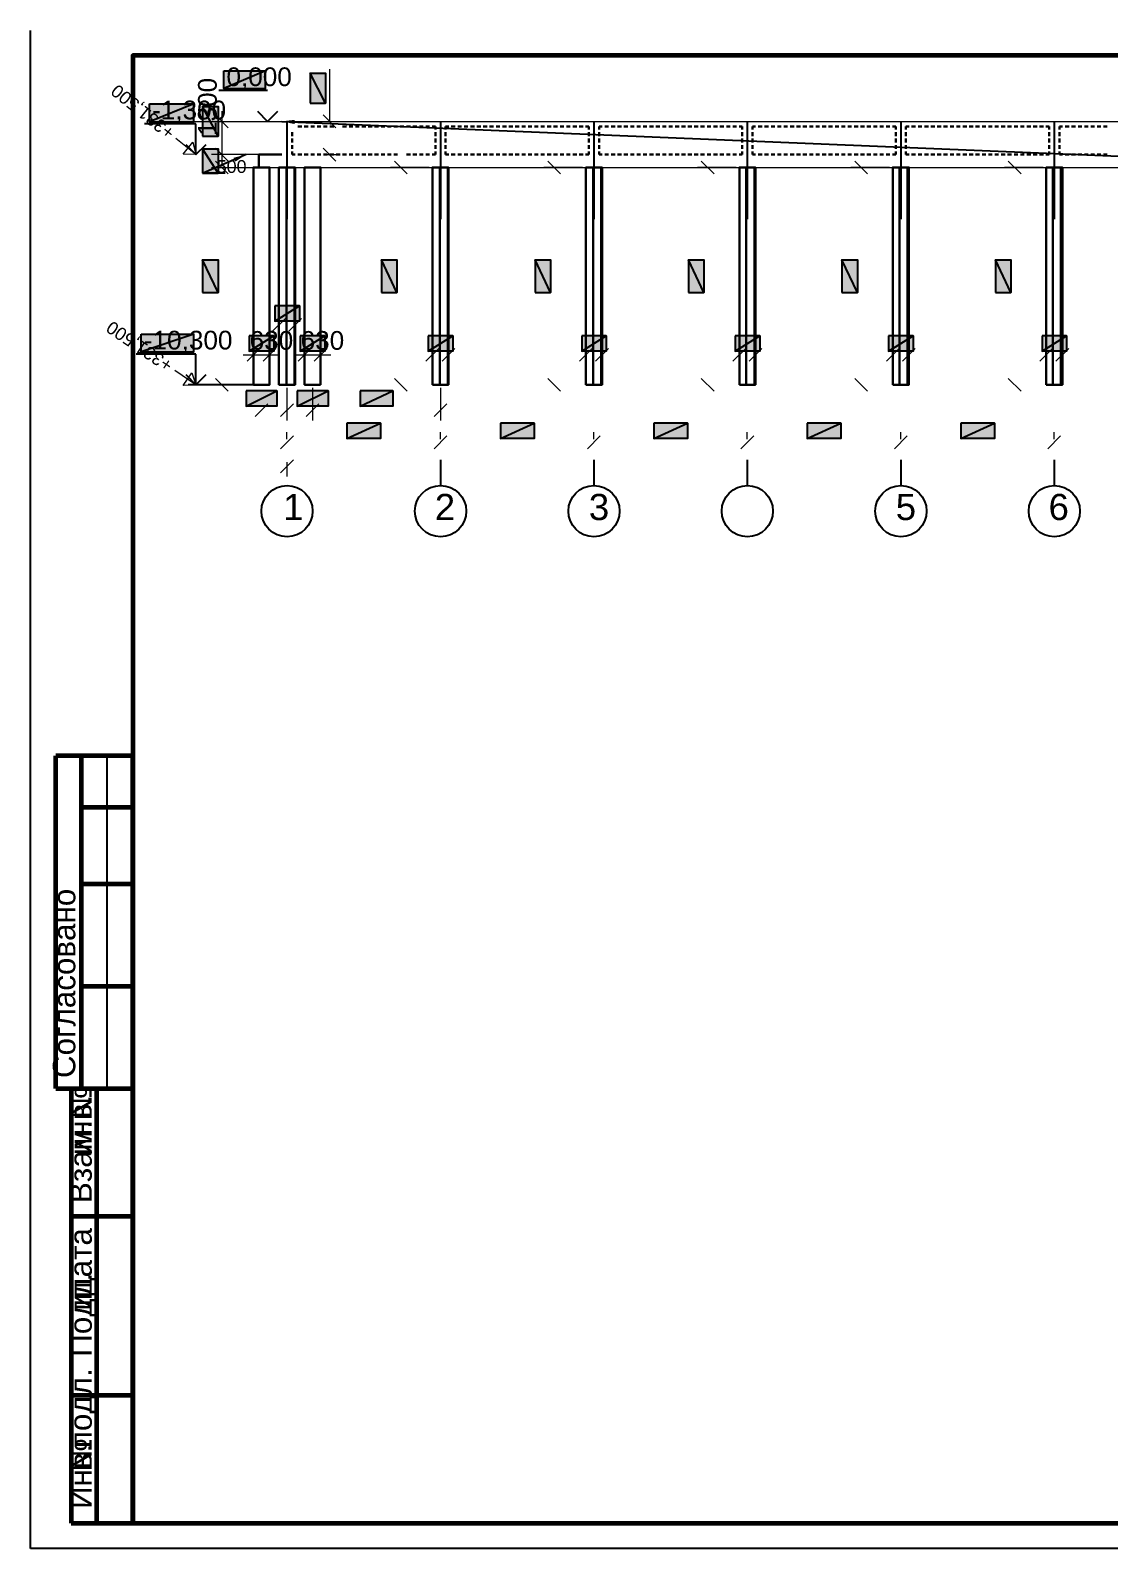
# Model space of a CAD drawing. Extents: x 8 to 21351, y 0 to 420.
# Drawn here: x 10351.3 to 10562.1, y 0.1 to 297 of the extents above; entities that cross this region are included whole.
import ezdxf

# ---------------------------------------------------------------- set-up
doc = ezdxf.new("R2010")
doc.units = 0
doc.linetypes.add('TEYPDFCAD_CENTER', pattern=[20, 12, -3, 2, -3])
for name, color, linetype in [('PDF_ВЫНОСКИ', 7, 'Continuous'), ('PDF_ОСИ', 7, 'Continuous'), ('PDF_ОТМЕТКИ', 7, 'Continuous'), ('TEY_REVIEW_AXIS', 7, 'Continuous'), ('TEY_REVIEW_LEADER', 7, 'Continuous')]:
    doc.layers.add(name, color=color, linetype=linetype)
doc.styles.add('TEYPDFCAD_TEXT', font='arial.ttf')
doc.dimstyles.new('TEYPDFCAD_SCALE_1', dxfattribs={"dimtxt": 2.5, "dimasz": 2.5, "dimexe": 1.25, "dimexo": 0.75, "dimtad": 1, "dimdsep": 46, "dimtxsty": 'Standard', "dimcen": 0.09, "dimadec": 0, "dimazin": 0, "dimtfac": 1, "dimtofl": 0, "dimtmove": 0, "dimatfit": 3, "dimfxl": 1, "dimarcsym": 0})
pattern_1 = [(-90, (0, 0), (1.57691667, 0), [])]

# ---------------------------------------------------------------- blocks, each defined once
blk = doc.blocks.new('TEY_AXIS')
at = {"layer": 'PDF_ОСИ', "linetype": 'TEYPDFCAD_CENTER', "lineweight": 9}
blk.add_line((0, 0), (1, 0), dxfattribs=at)
blk = doc.blocks.new('TEY_LEVEL')
at = {"layer": 'PDF_ОТМЕТКИ', "lineweight": 9}
blk.add_line((0, 0), (5, 0), dxfattribs=at)
blk.add_lwpolyline([(0, 0), (2, 1.5), (2, -1.5)], close=True, dxfattribs=at)
at = {"layer": 'PDF_ОТМЕТКИ', "style": 'TEYPDFCAD_TEXT'}
blk.add_text('+331,500', height=2.5, dxfattribs=at).set_placement((6, -1.25))

msp = doc.modelspace()

# ---------------------------------------------------------------- hatches: boundary and pattern name
at = {"true_color": 0xffffff}
h = msp.add_hatch(color=0, dxfattribs=at)
h.paths.add_polyline_path([(10389.11, 289.07), (10397.26, 289.07), (10389.11, 285.58)])
h.paths.add_polyline_path([(10397.26, 289.07), (10389.11, 285.58), (10397.26, 285.58)])
h = msp.add_hatch(color=0, dxfattribs=at)
h.paths.add_polyline_path([(10405.98, 282.74), (10408.99, 282.74), (10405.98, 288.61)])
h.paths.add_polyline_path([(10408.99, 282.74), (10405.98, 288.61), (10408.99, 288.61)])
h = msp.add_hatch(color=0, dxfattribs=at)
h.paths.add_polyline_path([(10374.55, 282.57), (10383.23, 282.57), (10374.55, 279.08)])
h.paths.add_polyline_path([(10383.23, 282.57), (10374.55, 279.08), (10383.23, 279.08)])
h = msp.add_hatch(color=0, dxfattribs=at)
h.paths.add_polyline_path([(10384.94, 276.25), (10387.95, 276.25), (10384.94, 282.11)])
h.paths.add_polyline_path([(10387.95, 276.25), (10384.94, 282.11), (10387.95, 282.11)])
h = msp.add_hatch(color=0, dxfattribs=at)
h.paths.add_polyline_path([(10384.94, 269.03), (10387.95, 269.03), (10384.94, 273.81)])
h.paths.add_polyline_path([(10387.95, 269.03), (10384.94, 273.81), (10387.95, 273.81)])
at = {"lineweight": 30}
h = msp.add_hatch(dxfattribs=at)
h.set_pattern_fill('TEYPDFCAD_LINEAR', style=0, pattern_type=2)
h.set_pattern_definition([(-90, (0, 0), (1.57691667, 0), [])])
h.paths.add_polyline_path([(10399.87, 227.67), (10399.87, 270.17), (10403.02, 270.17), (10403.02, 227.67)])
h = msp.add_hatch(dxfattribs=at)
h.set_pattern_fill('TEYPDFCAD_LINEAR', style=0, pattern_type=2)
h.set_pattern_definition(pattern_1)
h.paths.add_polyline_path([(10429.86, 227.67), (10429.86, 270.17), (10433.01, 270.17), (10433.01, 227.67)])
h = msp.add_hatch(dxfattribs=at)
h.set_pattern_fill('TEYPDFCAD_LINEAR', style=0, pattern_type=2)
h.set_pattern_definition(pattern_1)
h.paths.add_polyline_path([(10459.87, 227.67), (10459.87, 270.17), (10463.03, 270.17), (10463.03, 227.67)])
h = msp.add_hatch(dxfattribs=at)
h.set_pattern_fill('TEYPDFCAD_LINEAR', style=0, pattern_type=2)
h.set_pattern_definition(pattern_1)
h.paths.add_polyline_path([(10489.87, 227.67), (10489.87, 270.17), (10493.02, 270.17), (10493.02, 227.67)])
h = msp.add_hatch(dxfattribs=at)
h.set_pattern_fill('TEYPDFCAD_LINEAR', style=0, pattern_type=2)
h.set_pattern_definition([(-90, (0, 0), (1.57691667, 0), [])])
h.paths.add_polyline_path([(10519.86, 227.67), (10519.86, 270.17), (10523.01, 270.17), (10523.01, 227.67)])
h = msp.add_hatch(dxfattribs=at)
h.set_pattern_fill('TEYPDFCAD_LINEAR', style=0, pattern_type=2)
h.set_pattern_definition(pattern_1)
h.paths.add_polyline_path([(10549.87, 227.67), (10549.87, 270.17), (10553.03, 270.17), (10553.03, 227.67)])
at = {"true_color": 0xffffff}
h = msp.add_hatch(color=0, dxfattribs=at)
h.paths.add_polyline_path([(10384.94, 245.72), (10387.95, 245.72), (10384.94, 252.12)])
h.paths.add_polyline_path([(10387.95, 245.72), (10384.94, 252.12), (10387.95, 252.12)])
h = msp.add_hatch(color=0, dxfattribs=at)
h.paths.add_polyline_path([(10419.93, 245.72), (10422.94, 245.72), (10419.93, 252.12)])
h.paths.add_polyline_path([(10422.94, 245.72), (10419.93, 252.12), (10422.94, 252.12)])
h = msp.add_hatch(color=0, dxfattribs=at)
h.paths.add_polyline_path([(10449.93, 245.72), (10452.93, 245.72), (10449.93, 252.12)])
h.paths.add_polyline_path([(10452.93, 245.72), (10449.93, 252.12), (10452.93, 252.12)])
h = msp.add_hatch(color=0, dxfattribs=at)
h.paths.add_polyline_path([(10479.94, 245.72), (10482.92, 245.72), (10479.94, 252.12)])
h.paths.add_polyline_path([(10482.92, 245.72), (10479.94, 252.12), (10482.92, 252.12)])
h = msp.add_hatch(color=0, dxfattribs=at)
h.paths.add_polyline_path([(10509.93, 245.72), (10512.94, 245.72), (10509.93, 252.12)])
h.paths.add_polyline_path([(10512.94, 245.72), (10509.93, 252.12), (10512.94, 252.12)])
h = msp.add_hatch(color=0, dxfattribs=at)
h.paths.add_polyline_path([(10539.93, 245.72), (10542.93, 245.72), (10539.93, 252.12)])
h.paths.add_polyline_path([(10542.93, 245.72), (10539.93, 252.12), (10542.93, 252.12)])
h = msp.add_hatch(color=0, dxfattribs=at)
h.paths.add_polyline_path([(10399.04, 243.12), (10399.04, 240.11), (10403.85, 243.12)])
h.paths.add_polyline_path([(10399.04, 240.11), (10403.85, 243.12), (10403.85, 240.11)])
h = msp.add_hatch(color=0, dxfattribs=at)
h.paths.add_polyline_path([(10372.94, 237.57), (10383.23, 237.57), (10372.94, 234.08)])
h.paths.add_polyline_path([(10383.23, 237.57), (10372.94, 234.08), (10383.23, 234.08)])
h = msp.add_hatch(color=0, dxfattribs=at)
h.paths.add_polyline_path([(10394.07, 237.26), (10394.07, 234.25), (10398.85, 237.26)])
h.paths.add_polyline_path([(10394.07, 234.25), (10398.85, 237.26), (10398.85, 234.25)])
h = msp.add_hatch(color=0, dxfattribs=at)
h.paths.add_polyline_path([(10404.04, 237.26), (10404.04, 234.25), (10408.82, 237.26)])
h.paths.add_polyline_path([(10404.04, 234.25), (10408.82, 237.26), (10408.82, 234.25)])
h = msp.add_hatch(color=0, dxfattribs=at)
h.paths.add_polyline_path([(10429.06, 237.26), (10429.06, 234.25), (10433.84, 237.26)])
h.paths.add_polyline_path([(10429.06, 234.25), (10433.84, 237.26), (10433.84, 234.25)])
h = msp.add_hatch(color=0, dxfattribs=at)
h.paths.add_polyline_path([(10459.05, 237.26), (10459.05, 234.25), (10463.83, 237.26)])
h.paths.add_polyline_path([(10459.05, 234.25), (10463.83, 237.26), (10463.83, 234.25)])
h = msp.add_hatch(color=0, dxfattribs=at)
h.paths.add_polyline_path([(10489.04, 237.26), (10489.04, 234.25), (10493.85, 237.26)])
h.paths.add_polyline_path([(10489.04, 234.25), (10493.85, 237.26), (10493.85, 234.25)])
h = msp.add_hatch(color=0, dxfattribs=at)
h.paths.add_polyline_path([(10519.06, 237.26), (10519.06, 234.25), (10523.84, 237.26)])
h.paths.add_polyline_path([(10519.06, 234.25), (10523.84, 237.26), (10523.84, 234.25)])
h = msp.add_hatch(color=0, dxfattribs=at)
h.paths.add_polyline_path([(10549.05, 237.26), (10549.05, 234.25), (10553.83, 237.26)])
h.paths.add_polyline_path([(10549.05, 234.25), (10553.83, 237.26), (10553.83, 234.25)])
h = msp.add_hatch(color=0, dxfattribs=at)
h.paths.add_polyline_path([(10393.43, 226.46), (10393.43, 223.46), (10399.46, 226.46)])
h.paths.add_polyline_path([(10393.43, 223.46), (10399.46, 226.46), (10399.46, 223.46)])
h = msp.add_hatch(color=0, dxfattribs=at)
h.paths.add_polyline_path([(10403.4, 226.46), (10403.4, 223.46), (10409.46, 226.46)])
h.paths.add_polyline_path([(10403.4, 223.46), (10409.46, 226.46), (10409.46, 223.46)])
h = msp.add_hatch(color=0, dxfattribs=at)
h.paths.add_polyline_path([(10415.74, 226.46), (10415.74, 223.46), (10422.13, 226.46)])
h.paths.add_polyline_path([(10415.74, 223.46), (10422.13, 226.46), (10422.13, 223.46)])
h = msp.add_hatch(color=0, dxfattribs=at)
h.paths.add_polyline_path([(10413.16, 220.15), (10413.16, 217.15), (10419.72, 220.15)])
h.paths.add_polyline_path([(10413.16, 217.15), (10419.72, 220.15), (10419.72, 217.15)])
h = msp.add_hatch(color=0, dxfattribs=at)
h.paths.add_polyline_path([(10443.15, 220.15), (10443.15, 217.15), (10449.74, 220.15)])
h.paths.add_polyline_path([(10443.15, 217.15), (10449.74, 220.15), (10449.74, 217.15)])
h = msp.add_hatch(color=0, dxfattribs=at)
h.paths.add_polyline_path([(10473.15, 220.15), (10473.15, 217.15), (10479.73, 220.15)])
h.paths.add_polyline_path([(10473.15, 217.15), (10479.73, 220.15), (10479.73, 217.15)])
h = msp.add_hatch(color=0, dxfattribs=at)
h.paths.add_polyline_path([(10503.16, 220.15), (10503.16, 217.15), (10509.72, 220.15)])
h.paths.add_polyline_path([(10503.16, 217.15), (10509.72, 220.15), (10509.72, 217.15)])
h = msp.add_hatch(color=0, dxfattribs=at)
h.paths.add_polyline_path([(10533.15, 220.15), (10533.15, 217.15), (10539.74, 220.15)])
h.paths.add_polyline_path([(10533.15, 217.15), (10539.74, 220.15), (10539.74, 217.15)])

# ---------------------------------------------------------------- linework, layer by layer
at = {"color": 7, "lineweight": 25}
for p, q in [((10397.64, 285.18), (10388.1, 285.18)), ((10395.65, 281.18), (10397.64, 279.17)), ((10397.64, 279.17), (10399.65, 281.18)), ((10401.43, 279.17), (10401.43, 260.07)), ((10431.45, 279.17), (10431.45, 260.07)), ((10461.44, 279.17), (10461.44, 260.07)), ((10491.43, 279.17), (10491.43, 260.07)), ((10521.45, 279.17), (10521.45, 260.07)), ((10551.44, 279.17), (10551.44, 260.07)), ((10381.64, 274.68), (10383.63, 272.67)), ((10383.63, 272.67), (10385.64, 274.68)), ((10381.64, 229.68), (10383.63, 227.67)), ((10383.63, 227.67), (10385.64, 229.68)), ((10431.45, 212.96), (10431.45, 207.96)), ((10461.44, 212.96), (10461.44, 207.96)), ((10491.43, 212.96), (10491.43, 207.96)), ((10521.45, 212.96), (10521.45, 207.96)), ((10551.44, 212.96), (10551.44, 207.96))]:
    msp.add_line(p, q, dxfattribs=at)
at = {"color": 0, "lineweight": 0, "true_color": 0xffffff}
for p, q in [((10389.11, 285.58), (10397.26, 285.58)), ((10372.94, 234.08), (10383.23, 234.08))]:
    msp.add_line(p, q, dxfattribs=at)
at = {"color": 7, "lineweight": 5}
for p, q in [((10389.94, 277.92), (10387.44, 280.42)), ((10410.98, 277.92), (10408.48, 280.42)), ((10389.94, 271.42), (10387.44, 273.92)), ((10387.44, 273.92), (10389.94, 271.42)), ((10408.48, 273.92), (10410.98, 271.42)), ((10389.94, 268.92), (10387.44, 271.42)), ((10387.44, 271.42), (10389.94, 268.92)), ((10408.65, 272.67), (10411.74, 272.67)), ((10429.25, 270.17), (10421.69, 270.17)), ((10424.93, 268.92), (10422.43, 271.42)), ((10459.24, 270.17), (10451.68, 270.17)), ((10454.92, 268.92), (10452.42, 271.42)), ((10489.25, 270.17), (10481.68, 270.17)), ((10484.94, 268.92), (10482.44, 271.42)), ((10519.25, 270.17), (10511.69, 270.17)), ((10514.93, 268.92), (10512.43, 271.42)), ((10549.24, 270.17), (10541.68, 270.17)), ((10544.94, 268.92), (10542.42, 271.42)), ((10401.12, 240.62), (10398.62, 238.12)), ((10401.77, 238.12), (10404.27, 240.62)), ((10396.12, 234.76), (10393.62, 232.26)), ((10394.87, 234.12), (10394.87, 235.5)), ((10396.78, 232.26), (10399.27, 234.76)), ((10398.03, 234.12), (10398.03, 235.5)), ((10406.11, 234.76), (10403.61, 232.26)), ((10404.86, 234.12), (10404.86, 235.5)), ((10406.75, 232.26), (10409.26, 234.76)), ((10407.99, 234.12), (10407.99, 235.5)), ((10431.11, 234.76), (10428.61, 232.26)), ((10461.12, 234.76), (10458.63, 232.26)), ((10491.12, 234.76), (10488.62, 232.26)), ((10521.11, 234.76), (10518.61, 232.26)), ((10551.12, 234.76), (10548.63, 232.26)), ((10392.88, 233.51), (10400.04, 233.51)), ((10402.85, 233.51), (10410.01, 233.51)), ((10387.44, 228.92), (10389.94, 226.42)), ((10422.43, 228.92), (10424.93, 226.42)), ((10452.42, 228.92), (10454.92, 226.42)), ((10482.44, 228.92), (10484.94, 226.42)), ((10512.43, 228.92), (10514.93, 226.42)), ((10542.42, 228.92), (10544.94, 226.42)), ((10401.43, 227.05), (10401.43, 220.7)), ((10401.43, 227.05), (10401.43, 220.7)), ((10406.43, 227.05), (10406.43, 220.7)), ((10431.45, 227.05), (10431.45, 220.7)), ((10397.71, 223.94), (10395.21, 221.45)), ((10400.18, 221.45), (10402.68, 223.94)), ((10402.68, 223.94), (10400.18, 221.45)), ((10405.18, 221.45), (10407.68, 223.94)), ((10407.68, 223.94), (10405.18, 221.45)), ((10430.2, 221.45), (10432.7, 223.94)), ((10402.68, 217.66), (10400.18, 215.16)), ((10401.43, 217.02), (10401.43, 218.4)), ((10430.2, 215.16), (10432.7, 217.66)), ((10432.7, 217.66), (10430.2, 215.16)), ((10431.45, 217.02), (10431.45, 218.4)), ((10431.45, 217.02), (10431.45, 218.4)), ((10460.19, 215.16), (10462.69, 217.66)), ((10462.69, 217.66), (10460.19, 215.16)), ((10461.44, 217.02), (10461.44, 218.4)), ((10461.44, 217.02), (10461.44, 218.4)), ((10490.18, 215.16), (10492.7, 217.66)), ((10492.7, 217.66), (10490.18, 215.16)), ((10491.43, 217.02), (10491.43, 218.4)), ((10491.43, 217.02), (10491.43, 218.4)), ((10520.2, 215.16), (10522.7, 217.66)), ((10522.7, 217.66), (10520.2, 215.16)), ((10521.45, 217.02), (10521.45, 218.4)), ((10521.45, 217.02), (10521.45, 218.4)), ((10550.19, 215.16), (10552.69, 217.66)), ((10552.69, 217.66), (10550.19, 215.16)), ((10551.44, 217.02), (10551.44, 218.4)), ((10551.44, 217.02), (10551.44, 218.4)), ((10402.68, 212.96), (10400.18, 210.46)), ((10401.43, 212.56), (10401.43, 209.7))]:
    msp.add_line(p, q, dxfattribs=at)
at = {"color": 7, "lineweight": 30}
for p, q in [((10402.45, 277.05), (10402.45, 276.31)), ((10403.57, 278.17), (10404.31, 278.17)), ((10404.82, 278.17), (10405.56, 278.17)), ((10406.07, 278.17), (10406.81, 278.17)), ((10407.32, 278.17), (10408.06, 278.17)), ((10408.57, 278.17), (10409.31, 278.17)), ((10409.81, 278.17), (10410.58, 278.17)), ((10412.31, 278.17), (10413.07, 278.17)), ((10413.56, 278.17), (10414.32, 278.17)), ((10414.81, 278.17), (10415.57, 278.17)), ((10416.06, 278.17), (10416.82, 278.17)), ((10417.31, 278.17), (10418.07, 278.17)), ((10418.56, 278.17), (10419.32, 278.17)), ((10419.83, 278.17), (10420.57, 278.17)), ((10421.08, 278.17), (10421.82, 278.17)), ((10422.32, 278.17), (10423.07, 278.17)), ((10423.57, 278.17), (10424.31, 278.17)), ((10424.82, 278.17), (10425.56, 278.17)), ((10426.07, 278.17), (10426.81, 278.17)), ((10427.32, 278.17), (10428.06, 278.17)), ((10428.57, 278.17), (10429.31, 278.17)), ((10429.82, 278.17), (10430.45, 278.17)), ((10430.45, 278.17), (10430.45, 277.56)), ((10430.45, 277.05), (10430.45, 276.31)), ((10432.44, 278.17), (10433.08, 278.17)), ((10432.44, 278.17), (10432.44, 277.56)), ((10432.44, 277.05), (10432.44, 276.31)), ((10433.56, 278.17), (10434.33, 278.17)), ((10434.81, 278.17), (10435.57, 278.17)), ((10436.06, 278.17), (10436.82, 278.17)), ((10437.31, 278.17), (10438.07, 278.17)), ((10438.56, 278.17), (10439.32, 278.17)), ((10439.81, 278.17), (10440.57, 278.17)), ((10441.06, 278.17), (10441.82, 278.17)), ((10442.33, 278.17), (10443.07, 278.17)), ((10443.58, 278.17), (10444.32, 278.17)), ((10444.82, 278.17), (10445.57, 278.17)), ((10446.07, 278.17), (10446.81, 278.17)), ((10447.32, 278.17), (10448.06, 278.17)), ((10448.57, 278.17), (10449.31, 278.17)), ((10449.82, 278.17), (10450.56, 278.17)), ((10451.07, 278.17), (10451.81, 278.17)), ((10452.32, 278.17), (10453.06, 278.17)), ((10453.57, 278.17), (10454.31, 278.17)), ((10454.82, 278.17), (10455.58, 278.17)), ((10456.06, 278.17), (10456.83, 278.17)), ((10457.31, 278.17), (10458.07, 278.17)), ((10458.56, 278.17), (10459.32, 278.17)), ((10459.81, 278.17), (10460.45, 278.17)), ((10460.45, 278.17), (10460.45, 277.56)), ((10460.45, 277.05), (10460.45, 276.31)), ((10462.44, 278.17), (10463.07, 278.17)), ((10462.44, 278.17), (10462.44, 277.56)), ((10462.44, 277.05), (10462.44, 276.31)), ((10463.56, 278.17), (10464.32, 278.17)), ((10464.83, 278.17), (10465.57, 278.17)), ((10466.08, 278.17), (10466.82, 278.17)), ((10467.32, 278.17), (10468.07, 278.17)), ((10468.57, 278.17), (10469.31, 278.17)), ((10469.82, 278.17), (10470.56, 278.17)), ((10471.07, 278.17), (10471.81, 278.17)), ((10472.32, 278.17), (10473.06, 278.17)), ((10473.57, 278.17), (10474.31, 278.17)), ((10474.82, 278.17), (10475.56, 278.17)), ((10476.07, 278.17), (10476.81, 278.17)), ((10477.32, 278.17), (10478.08, 278.17)), ((10478.56, 278.17), (10479.33, 278.17)), ((10479.81, 278.17), (10480.58, 278.17)), ((10481.06, 278.17), (10481.82, 278.17)), ((10482.31, 278.17), (10483.07, 278.17)), ((10483.56, 278.17), (10484.32, 278.17)), ((10484.81, 278.17), (10485.57, 278.17)), ((10486.08, 278.17), (10486.82, 278.17)), ((10487.33, 278.17), (10488.07, 278.17)), ((10488.58, 278.17), (10489.32, 278.17)), ((10489.82, 278.17), (10490.44, 278.17)), ((10490.44, 278.17), (10490.44, 277.56)), ((10490.44, 277.05), (10490.44, 276.31)), ((10492.45, 278.17), (10493.06, 278.17)), ((10492.45, 278.17), (10492.45, 277.56)), ((10492.45, 277.05), (10492.45, 276.31)), ((10493.57, 278.17), (10494.31, 278.17)), ((10494.82, 278.17), (10495.56, 278.17)), ((10496.07, 278.17), (10496.81, 278.17)), ((10497.32, 278.17), (10498.06, 278.17)), ((10498.57, 278.17), (10499.31, 278.17)), ((10499.82, 278.17), (10500.58, 278.17)), ((10501.06, 278.17), (10501.83, 278.17)), ((10502.31, 278.17), (10503.08, 278.17)), ((10503.56, 278.17), (10504.32, 278.17)), ((10504.81, 278.17), (10505.57, 278.17)), ((10506.06, 278.17), (10506.82, 278.17)), ((10507.31, 278.17), (10508.07, 278.17)), ((10508.58, 278.17), (10509.32, 278.17)), ((10509.83, 278.17), (10510.57, 278.17)), ((10511.08, 278.17), (10511.82, 278.17)), ((10512.33, 278.17), (10513.07, 278.17)), ((10513.57, 278.17), (10514.31, 278.17)), ((10514.82, 278.17), (10515.56, 278.17)), ((10516.07, 278.17), (10516.81, 278.17)), ((10517.32, 278.17), (10518.06, 278.17)), ((10518.57, 278.17), (10519.31, 278.17)), ((10519.82, 278.17), (10520.45, 278.17)), ((10520.45, 278.17), (10520.45, 277.56)), ((10520.45, 277.05), (10520.45, 276.31)), ((10522.44, 278.17), (10523.08, 278.17)), ((10522.44, 278.17), (10522.44, 277.56)), ((10522.44, 277.05), (10522.44, 276.31)), ((10523.56, 278.17), (10524.33, 278.17)), ((10524.81, 278.17), (10525.58, 278.17)), ((10526.06, 278.17), (10526.82, 278.17)), ((10527.31, 278.17), (10528.07, 278.17)), ((10528.56, 278.17), (10529.32, 278.17)), ((10529.81, 278.17), (10530.57, 278.17)), ((10531.08, 278.17), (10531.82, 278.17)), ((10532.33, 278.17), (10533.07, 278.17)), ((10533.58, 278.17), (10534.32, 278.17)), ((10534.83, 278.17), (10535.57, 278.17)), ((10536.07, 278.17), (10536.81, 278.17)), ((10537.32, 278.17), (10538.06, 278.17)), ((10538.57, 278.17), (10539.31, 278.17)), ((10539.82, 278.17), (10540.56, 278.17)), ((10541.07, 278.17), (10541.81, 278.17)), ((10542.32, 278.17), (10543.06, 278.17)), ((10543.57, 278.17), (10544.33, 278.17)), ((10544.82, 278.17), (10545.58, 278.17)), ((10546.06, 278.17), (10546.83, 278.17)), ((10547.31, 278.17), (10548.08, 278.17)), ((10548.56, 278.17), (10549.32, 278.17)), ((10549.81, 278.17), (10550.45, 278.17)), ((10550.45, 278.17), (10550.45, 277.56)), ((10550.45, 277.05), (10550.45, 276.31)), ((10552.44, 278.17), (10553.07, 278.17)), ((10552.44, 278.17), (10552.44, 277.56)), ((10552.44, 277.05), (10552.44, 276.31)), ((10553.58, 278.17), (10554.32, 278.17)), ((10554.83, 278.17), (10555.57, 278.17)), ((10556.08, 278.17), (10556.82, 278.17)), ((10557.33, 278.17), (10558.07, 278.17)), ((10558.57, 278.17), (10559.32, 278.17)), ((10559.82, 278.17), (10560.56, 278.17)), ((10561.07, 278.17), (10561.81, 278.17)), ((10402.45, 275.8), (10402.45, 275.04)), ((10402.45, 274.55), (10402.45, 273.79)), ((10402.45, 273.3), (10402.45, 272.67)), ((10430.45, 275.8), (10430.45, 275.04)), ((10430.45, 274.55), (10430.45, 273.79)), ((10430.45, 273.3), (10430.45, 272.67)), ((10432.44, 275.8), (10432.44, 275.04)), ((10432.44, 274.55), (10432.44, 273.79)), ((10432.44, 273.3), (10432.44, 272.67)), ((10460.45, 275.8), (10460.45, 275.04)), ((10460.45, 274.55), (10460.45, 273.79)), ((10460.45, 273.3), (10460.45, 272.67)), ((10462.44, 275.8), (10462.44, 275.04)), ((10462.44, 274.55), (10462.44, 273.79)), ((10462.44, 273.3), (10462.44, 272.67)), ((10490.44, 275.8), (10490.44, 275.04)), ((10490.44, 274.55), (10490.44, 273.79)), ((10490.44, 273.3), (10490.44, 272.67)), ((10492.45, 275.8), (10492.45, 275.04)), ((10492.45, 274.55), (10492.45, 273.79)), ((10492.45, 273.3), (10492.45, 272.67)), ((10520.45, 275.8), (10520.45, 275.04)), ((10520.45, 274.55), (10520.45, 273.79)), ((10520.45, 273.3), (10520.45, 272.67)), ((10522.44, 275.8), (10522.44, 275.04)), ((10522.44, 274.55), (10522.44, 273.79)), ((10522.44, 273.3), (10522.44, 272.67)), ((10550.45, 275.8), (10550.45, 275.04)), ((10550.45, 274.55), (10550.45, 273.79)), ((10550.45, 273.3), (10550.45, 272.67)), ((10552.44, 275.8), (10552.44, 275.04)), ((10552.44, 274.55), (10552.44, 273.79)), ((10552.44, 273.3), (10552.44, 272.67)), ((10395.95, 270.17), (10395.95, 272.67)), ((10395.95, 272.67), (10400.44, 272.67)), ((10403.06, 272.67), (10402.45, 272.67)), ((10404.31, 272.67), (10403.57, 272.67)), ((10405.56, 272.67), (10404.82, 272.67)), ((10406.81, 272.67), (10406.07, 272.67)), ((10408.06, 272.67), (10407.32, 272.67)), ((10409.31, 272.67), (10408.57, 272.67)), ((10410.58, 272.67), (10409.81, 272.67)), ((10411.83, 272.67), (10411.06, 272.67)), ((10413.07, 272.67), (10412.31, 272.67)), ((10414.32, 272.67), (10413.56, 272.67)), ((10415.57, 272.67), (10414.81, 272.67)), ((10416.82, 272.67), (10416.06, 272.67)), ((10418.07, 272.67), (10417.31, 272.67)), ((10419.32, 272.67), (10418.56, 272.67)), ((10420.57, 272.67), (10419.83, 272.67)), ((10421.82, 272.67), (10421.08, 272.67)), ((10423.07, 272.67), (10422.32, 272.67)), ((10425.56, 272.67), (10424.82, 272.67)), ((10426.81, 272.67), (10426.07, 272.67)), ((10428.06, 272.67), (10427.32, 272.67)), ((10429.31, 272.67), (10428.57, 272.67)), ((10430.45, 272.67), (10429.82, 272.67)), ((10433.08, 272.67), (10432.44, 272.67)), ((10432.44, 272.67), (10433.08, 272.67)), ((10434.33, 272.67), (10433.56, 272.67)), ((10433.56, 272.67), (10434.33, 272.67)), ((10435.57, 272.67), (10434.81, 272.67)), ((10434.81, 272.67), (10435.57, 272.67)), ((10436.82, 272.67), (10436.06, 272.67)), ((10436.06, 272.67), (10436.82, 272.67)), ((10438.07, 272.67), (10437.31, 272.67)), ((10437.31, 272.67), (10438.07, 272.67)), ((10439.32, 272.67), (10438.56, 272.67)), ((10438.56, 272.67), (10439.32, 272.67)), ((10440.57, 272.67), (10439.81, 272.67)), ((10439.81, 272.67), (10440.57, 272.67)), ((10441.82, 272.67), (10441.06, 272.67)), ((10441.06, 272.67), (10441.82, 272.67)), ((10443.07, 272.67), (10442.33, 272.67)), ((10442.33, 272.67), (10443.07, 272.67)), ((10444.32, 272.67), (10443.58, 272.67)), ((10443.58, 272.67), (10444.32, 272.67)), ((10445.57, 272.67), (10444.82, 272.67)), ((10444.82, 272.67), (10445.57, 272.67)), ((10446.81, 272.67), (10446.07, 272.67)), ((10446.07, 272.67), (10446.81, 272.67)), ((10448.06, 272.67), (10447.32, 272.67)), ((10447.32, 272.67), (10448.06, 272.67)), ((10449.31, 272.67), (10448.57, 272.67)), ((10448.57, 272.67), (10449.31, 272.67)), ((10450.56, 272.67), (10449.82, 272.67)), ((10449.82, 272.67), (10450.56, 272.67)), ((10451.81, 272.67), (10451.07, 272.67)), ((10451.07, 272.67), (10451.81, 272.67)), ((10453.06, 272.67), (10452.32, 272.67)), ((10452.32, 272.67), (10453.06, 272.67)), ((10455.58, 272.67), (10454.82, 272.67)), ((10454.82, 272.67), (10455.58, 272.67)), ((10456.83, 272.67), (10456.06, 272.67)), ((10456.06, 272.67), (10456.83, 272.67)), ((10458.07, 272.67), (10457.31, 272.67)), ((10457.31, 272.67), (10458.07, 272.67)), ((10459.32, 272.67), (10458.56, 272.67)), ((10458.56, 272.67), (10459.32, 272.67)), ((10460.45, 272.67), (10459.81, 272.67)), ((10459.81, 272.67), (10460.45, 272.67)), ((10463.07, 272.67), (10462.44, 272.67)), ((10462.44, 272.67), (10463.07, 272.67)), ((10464.32, 272.67), (10463.56, 272.67)), ((10463.56, 272.67), (10464.32, 272.67)), ((10465.57, 272.67), (10464.83, 272.67)), ((10464.83, 272.67), (10465.57, 272.67)), ((10466.82, 272.67), (10466.08, 272.67)), ((10466.08, 272.67), (10466.82, 272.67)), ((10468.07, 272.67), (10467.32, 272.67)), ((10467.32, 272.67), (10468.07, 272.67)), ((10469.31, 272.67), (10468.57, 272.67)), ((10468.57, 272.67), (10469.31, 272.67)), ((10470.56, 272.67), (10469.82, 272.67)), ((10469.82, 272.67), (10470.56, 272.67)), ((10471.81, 272.67), (10471.07, 272.67)), ((10471.07, 272.67), (10471.81, 272.67)), ((10473.06, 272.67), (10472.32, 272.67)), ((10472.32, 272.67), (10473.06, 272.67)), ((10474.31, 272.67), (10473.57, 272.67)), ((10473.57, 272.67), (10474.31, 272.67)), ((10475.56, 272.67), (10474.82, 272.67)), ((10474.82, 272.67), (10475.56, 272.67)), ((10476.81, 272.67), (10476.07, 272.67)), ((10476.07, 272.67), (10476.81, 272.67)), ((10478.08, 272.67), (10477.32, 272.67)), ((10477.32, 272.67), (10478.08, 272.67)), ((10479.33, 272.67), (10478.56, 272.67)), ((10478.56, 272.67), (10479.33, 272.67)), ((10480.58, 272.67), (10479.81, 272.67)), ((10479.81, 272.67), (10480.58, 272.67)), ((10481.82, 272.67), (10481.06, 272.67)), ((10481.06, 272.67), (10481.82, 272.67)), ((10483.07, 272.67), (10482.31, 272.67)), ((10482.31, 272.67), (10483.07, 272.67)), ((10483.56, 272.67), (10484.32, 272.67)), ((10485.57, 272.67), (10484.81, 272.67)), ((10484.81, 272.67), (10485.57, 272.67)), ((10486.82, 272.67), (10486.08, 272.67)), ((10486.08, 272.67), (10486.82, 272.67)), ((10488.07, 272.67), (10487.33, 272.67)), ((10487.33, 272.67), (10488.07, 272.67)), ((10489.32, 272.67), (10488.58, 272.67)), ((10488.58, 272.67), (10489.32, 272.67)), ((10490.44, 272.67), (10489.82, 272.67)), ((10489.82, 272.67), (10490.44, 272.67)), ((10493.06, 272.67), (10492.45, 272.67)), ((10492.45, 272.67), (10493.06, 272.67)), ((10494.31, 272.67), (10493.57, 272.67)), ((10493.57, 272.67), (10494.31, 272.67)), ((10495.56, 272.67), (10494.82, 272.67)), ((10494.82, 272.67), (10495.56, 272.67)), ((10496.81, 272.67), (10496.07, 272.67)), ((10496.07, 272.67), (10496.81, 272.67)), ((10498.06, 272.67), (10497.32, 272.67)), ((10497.32, 272.67), (10498.06, 272.67)), ((10499.31, 272.67), (10498.57, 272.67)), ((10498.57, 272.67), (10499.31, 272.67)), ((10500.58, 272.67), (10499.82, 272.67)), ((10499.82, 272.67), (10500.58, 272.67)), ((10501.83, 272.67), (10501.06, 272.67)), ((10501.06, 272.67), (10501.83, 272.67)), ((10503.08, 272.67), (10502.31, 272.67)), ((10502.31, 272.67), (10503.08, 272.67)), ((10504.32, 272.67), (10503.56, 272.67)), ((10503.56, 272.67), (10504.32, 272.67)), ((10505.57, 272.67), (10504.81, 272.67)), ((10504.81, 272.67), (10505.57, 272.67)), ((10506.82, 272.67), (10506.06, 272.67)), ((10506.06, 272.67), (10506.82, 272.67)), ((10508.07, 272.67), (10507.31, 272.67)), ((10507.31, 272.67), (10508.07, 272.67)), ((10509.32, 272.67), (10508.58, 272.67)), ((10508.58, 272.67), (10509.32, 272.67)), ((10510.57, 272.67), (10509.83, 272.67)), ((10509.83, 272.67), (10510.57, 272.67)), ((10511.82, 272.67), (10511.08, 272.67)), ((10511.08, 272.67), (10511.82, 272.67)), ((10513.07, 272.67), (10512.33, 272.67)), ((10512.33, 272.67), (10513.07, 272.67)), ((10515.56, 272.67), (10514.82, 272.67)), ((10514.82, 272.67), (10515.56, 272.67)), ((10516.81, 272.67), (10516.07, 272.67)), ((10516.07, 272.67), (10516.81, 272.67)), ((10518.06, 272.67), (10517.32, 272.67)), ((10517.32, 272.67), (10518.06, 272.67)), ((10519.31, 272.67), (10518.57, 272.67)), ((10518.57, 272.67), (10519.31, 272.67)), ((10520.45, 272.67), (10519.82, 272.67)), ((10519.82, 272.67), (10520.45, 272.67)), ((10523.08, 272.67), (10522.44, 272.67)), ((10522.44, 272.67), (10523.08, 272.67)), ((10524.33, 272.67), (10523.56, 272.67)), ((10523.56, 272.67), (10524.33, 272.67)), ((10525.58, 272.67), (10524.81, 272.67)), ((10524.81, 272.67), (10525.58, 272.67)), ((10526.82, 272.67), (10526.06, 272.67)), ((10526.06, 272.67), (10526.82, 272.67)), ((10528.07, 272.67), (10527.31, 272.67)), ((10527.31, 272.67), (10528.07, 272.67)), ((10529.32, 272.67), (10528.56, 272.67)), ((10528.56, 272.67), (10529.32, 272.67)), ((10530.57, 272.67), (10529.81, 272.67)), ((10529.81, 272.67), (10530.57, 272.67)), ((10531.82, 272.67), (10531.08, 272.67)), ((10531.08, 272.67), (10531.82, 272.67)), ((10533.07, 272.67), (10532.33, 272.67)), ((10532.33, 272.67), (10533.07, 272.67)), ((10534.32, 272.67), (10533.58, 272.67)), ((10533.58, 272.67), (10534.32, 272.67)), ((10535.57, 272.67), (10534.83, 272.67)), ((10534.83, 272.67), (10535.57, 272.67)), ((10536.81, 272.67), (10536.07, 272.67)), ((10536.07, 272.67), (10536.81, 272.67)), ((10538.06, 272.67), (10537.32, 272.67)), ((10537.32, 272.67), (10538.06, 272.67)), ((10539.31, 272.67), (10538.57, 272.67)), ((10538.57, 272.67), (10539.31, 272.67)), ((10540.56, 272.67), (10539.82, 272.67)), ((10539.82, 272.67), (10540.56, 272.67)), ((10541.81, 272.67), (10541.07, 272.67)), ((10541.07, 272.67), (10541.81, 272.67)), ((10543.06, 272.67), (10542.32, 272.67)), ((10542.32, 272.67), (10543.06, 272.67)), ((10545.58, 272.67), (10544.82, 272.67)), ((10544.82, 272.67), (10545.58, 272.67)), ((10546.83, 272.67), (10546.06, 272.67)), ((10546.06, 272.67), (10546.83, 272.67)), ((10548.08, 272.67), (10547.31, 272.67)), ((10547.31, 272.67), (10548.08, 272.67)), ((10549.32, 272.67), (10548.56, 272.67)), ((10548.56, 272.67), (10549.32, 272.67)), ((10550.45, 272.67), (10549.81, 272.67)), ((10549.81, 272.67), (10550.45, 272.67)), ((10553.07, 272.67), (10552.44, 272.67)), ((10552.44, 272.67), (10553.07, 272.67)), ((10554.32, 272.67), (10553.58, 272.67)), ((10553.58, 272.67), (10554.32, 272.67)), ((10555.57, 272.67), (10554.83, 272.67)), ((10554.83, 272.67), (10555.57, 272.67)), ((10556.82, 272.67), (10556.08, 272.67)), ((10556.08, 272.67), (10556.82, 272.67)), ((10558.07, 272.67), (10557.33, 272.67)), ((10557.33, 272.67), (10558.07, 272.67)), ((10559.32, 272.67), (10558.57, 272.67)), ((10558.57, 272.67), (10559.32, 272.67)), ((10560.56, 272.67), (10559.82, 272.67)), ((10559.82, 272.67), (10560.56, 272.67)), ((10561.81, 272.67), (10561.07, 272.67)), ((10561.07, 272.67), (10561.81, 272.67))]:
    msp.add_line(p, q, dxfattribs=at)
at = {"lineweight": 60}
for p, q in [((10361.26, 145.08), (10371.27, 145.08)), ((10361.26, 130.09), (10371.27, 130.09)), ((10361.26, 110.09), (10371.27, 110.09)), ((10359.27, 30.1), (10371.27, 30.1))]:
    msp.add_line(p, q, dxfattribs=at)
at = {"color": 0, "true_color": 0xffffff}
for points in [[(10389.11, 289.07), (10397.26, 289.07), (10389.11, 285.58)], [(10397.26, 289.07), (10389.11, 285.58), (10397.26, 285.58)], [(10405.98, 282.74), (10408.99, 282.74), (10405.98, 288.61)], [(10408.99, 282.74), (10405.98, 288.61), (10408.99, 288.61)], [(10374.55, 282.57), (10383.23, 282.57), (10374.55, 279.08)], [(10383.23, 282.57), (10374.55, 279.08), (10383.23, 279.08)], [(10384.94, 276.25), (10387.95, 276.25), (10384.94, 282.11)], [(10387.95, 276.25), (10384.94, 282.11), (10387.95, 282.11)], [(10384.94, 269.03), (10387.95, 269.03), (10384.94, 273.81)], [(10387.95, 269.03), (10384.94, 273.81), (10387.95, 273.81)], [(10384.94, 245.72), (10387.95, 245.72), (10384.94, 252.12)], [(10387.95, 245.72), (10384.94, 252.12), (10387.95, 252.12)], [(10419.93, 245.72), (10422.94, 245.72), (10419.93, 252.12)], [(10422.94, 245.72), (10419.93, 252.12), (10422.94, 252.12)], [(10449.93, 245.72), (10452.93, 245.72), (10449.93, 252.12)], [(10452.93, 245.72), (10449.93, 252.12), (10452.93, 252.12)], [(10479.94, 245.72), (10482.92, 245.72), (10479.94, 252.12)], [(10482.92, 245.72), (10479.94, 252.12), (10482.92, 252.12)], [(10509.93, 245.72), (10512.94, 245.72), (10509.93, 252.12)], [(10512.94, 245.72), (10509.93, 252.12), (10512.94, 252.12)], [(10539.93, 245.72), (10542.93, 245.72), (10539.93, 252.12)], [(10542.93, 245.72), (10539.93, 252.12), (10542.93, 252.12)], [(10399.04, 243.12), (10399.04, 240.11), (10403.85, 243.12)], [(10399.04, 240.11), (10403.85, 243.12), (10403.85, 240.11)], [(10372.94, 237.57), (10383.23, 237.57), (10372.94, 234.08)], [(10383.23, 237.57), (10372.94, 234.08), (10383.23, 234.08)], [(10394.07, 237.26), (10394.07, 234.25), (10398.85, 237.26)], [(10394.07, 234.25), (10398.85, 237.26), (10398.85, 234.25)], [(10404.04, 237.26), (10404.04, 234.25), (10408.82, 237.26)], [(10404.04, 234.25), (10408.82, 237.26), (10408.82, 234.25)], [(10429.06, 237.26), (10429.06, 234.25), (10433.84, 237.26)], [(10429.06, 234.25), (10433.84, 237.26), (10433.84, 234.25)], [(10459.05, 237.26), (10459.05, 234.25), (10463.83, 237.26)], [(10459.05, 234.25), (10463.83, 237.26), (10463.83, 234.25)], [(10489.04, 237.26), (10489.04, 234.25), (10493.85, 237.26)], [(10489.04, 234.25), (10493.85, 237.26), (10493.85, 234.25)], [(10519.06, 237.26), (10519.06, 234.25), (10523.84, 237.26)], [(10519.06, 234.25), (10523.84, 237.26), (10523.84, 234.25)], [(10549.05, 237.26), (10549.05, 234.25), (10553.83, 237.26)], [(10549.05, 234.25), (10553.83, 237.26), (10553.83, 234.25)], [(10393.43, 226.46), (10393.43, 223.46), (10399.46, 226.46)], [(10393.43, 223.46), (10399.46, 226.46), (10399.46, 223.46)], [(10403.4, 226.46), (10403.4, 223.46), (10409.46, 226.46)], [(10403.4, 223.46), (10409.46, 226.46), (10409.46, 223.46)], [(10415.74, 226.46), (10415.74, 223.46), (10422.13, 226.46)], [(10415.74, 223.46), (10422.13, 226.46), (10422.13, 223.46)], [(10413.16, 220.15), (10413.16, 217.15), (10419.72, 220.15)], [(10413.16, 217.15), (10419.72, 220.15), (10419.72, 217.15)], [(10443.15, 220.15), (10443.15, 217.15), (10449.74, 220.15)], [(10443.15, 217.15), (10449.74, 220.15), (10449.74, 217.15)], [(10473.15, 220.15), (10473.15, 217.15), (10479.73, 220.15)], [(10473.15, 217.15), (10479.73, 220.15), (10479.73, 217.15)], [(10503.16, 220.15), (10503.16, 217.15), (10509.72, 220.15)], [(10503.16, 217.15), (10509.72, 220.15), (10509.72, 217.15)], [(10533.15, 220.15), (10533.15, 217.15), (10539.74, 220.15)], [(10533.15, 217.15), (10539.74, 220.15), (10539.74, 217.15)]]:
    msp.add_lwpolyline(points, close=True, dxfattribs=at)
at = {"color": 7, "lineweight": 25}
for centre in [(10401.44, 202.96), (10431.46, 202.96), (10461.45, 202.96), (10491.44, 202.96), (10521.46, 202.96), (10551.45, 202.96)]:
    msp.add_circle(centre, 5.01, dxfattribs=at)
at = {"layer": 'TEY_REVIEW_AXIS', "lineweight": 25}
for p, q in [((10351.27, 0.08), (10351.27, 296.97)), ((10366.28, 90.09), (10366.28, 155.09)), ((10771.15, 0.08), (10351.27, 0.08))]:
    msp.add_line(p, q, dxfattribs=at)
at = {"layer": 'TEY_REVIEW_AXIS', "lineweight": 60}
for p, q in [((10356.26, 90.09), (10356.26, 155.09)), ((10361.26, 90.09), (10361.26, 155.09)), ((10371.27, 5.08), (10371.27, 155.09)), ((10359.27, 90.09), (10359.27, 5.08)), ((10364.26, 5.08), (10364.26, 90.09))]:
    msp.add_line(p, q, dxfattribs=at)
msp.add_lwpolyline([(10371.27, 5.08), (10766.26, 5.08), (10766.26, 292.08), (10371.27, 292.08)], close=True, dxfattribs=at)
at = {"layer": 'TEY_REVIEW_AXIS', "color": 7, "lineweight": 30}
for points in [[(10394.87, 227.67), (10394.87, 270.17), (10398.03, 270.17), (10398.03, 227.67)], [(10399.87, 227.67), (10399.87, 270.17), (10403.02, 270.17), (10403.02, 227.67)], [(10407.99, 227.67), (10407.99, 270.17), (10404.86, 270.17), (10404.86, 227.67)], [(10429.86, 227.67), (10429.86, 270.17), (10433.01, 270.17), (10433.01, 227.67)], [(10459.87, 227.67), (10459.87, 270.17), (10463.03, 270.17), (10463.03, 227.67)], [(10489.87, 227.67), (10489.87, 270.17), (10493.02, 270.17), (10493.02, 227.67)], [(10519.86, 227.67), (10519.86, 270.17), (10523.01, 270.17), (10523.01, 227.67)], [(10549.87, 227.67), (10549.87, 270.17), (10553.03, 270.17), (10553.03, 227.67)]]:
    msp.add_lwpolyline(points, close=True, dxfattribs=at)
at = {"layer": 'TEY_REVIEW_LEADER', "color": 7, "lineweight": 5}
for p, q in [((10409.73, 289.37), (10409.73, 279.17)), ((10388.69, 281.18), (10388.69, 270.68)), ((10399.82, 272.67), (10386.7, 272.67)), ((10431.76, 232.26), (10434.26, 234.76)), ((10461.76, 232.26), (10464.28, 234.76)), ((10491.77, 232.26), (10494.27, 234.76)), ((10521.77, 232.26), (10524.26, 234.76)), ((10551.76, 232.26), (10554.28, 234.76))]:
    msp.add_line(p, q, dxfattribs=at)
at = {"layer": 'TEY_REVIEW_LEADER', "color": 7, "lineweight": 25}
for p, q in [((10383.63, 278.68), (10373.56, 278.68)), ((10383.63, 272.67), (10383.63, 278.68)), ((10383.63, 233.68), (10371.95, 233.68)), ((10383.63, 227.67), (10383.63, 233.68)), ((10394.87, 227.67), (10382.13, 227.67))]:
    msp.add_line(p, q, dxfattribs=at)
at = {"layer": 'TEY_REVIEW_LEADER', "color": 7, "lineweight": 30}
for p, q in [((10453.57, 272.67), (10454.31, 272.67)), ((10513.57, 272.67), (10514.31, 272.67)), ((10543.57, 272.67), (10544.33, 272.67))]:
    msp.add_line(p, q, dxfattribs=at)
at = {"layer": 'TEY_REVIEW_LEADER', "lineweight": 60}
for p, q in [((10371.27, 155.09), (10356.26, 155.09)), ((10356.26, 90.09), (10371.27, 90.09)), ((10359.27, 65.09), (10371.27, 65.09)), ((10359.27, 5.08), (10371.27, 5.08))]:
    msp.add_line(p, q, dxfattribs=at)

# ---------------------------------------------------------------- block references
at = {"layer": 'PDF_ОСИ'}
for p, xscale in [((10374.55, 279.17), 357.886), ((10386.7, 270.17), 352.7424999999999)]:
    msp.add_blockref('TEY_AXIS', p, dxfattribs=dict(at, xscale=xscale))
at = {"layer": 'PDF_ОТМЕТКИ'}
for p, rotation in [((10383.63, 272.67), 141.1680811806384), ((10383.63, 227.67), 145.8723598490458)]:
    msp.add_blockref('TEY_LEVEL', p, dxfattribs=dict(at, rotation=rotation))

# ---------------------------------------------------------------- texts
at = {"color": 7, "style": 'TEYPDFCAD_TEXT'}
for s, height, p in [('0,000', 3.658, (10389.6, 286.07)), ('630', 3.658, (10394.13, 234.51)), ('6', 5.12, (10550.32, 201.21))]:
    msp.add_text(s, height=height, dxfattribs=at).set_placement(p)
for s, height, p in [('инв.', 4.392, (10363.27, 77.02)), ('дата', 4.392, (10363.27, 49.55)), ('Подп.', 4.392, (10363.27, 37.61)), ('и', 4.39, (10363.27, 46.62)), ('подл.', 4.392, (10363.27, 19.75)), ('№', 4.39, (10363.27, 15.12))]:
    msp.add_text(s, height=height, rotation=90, dxfattribs=at).set_placement(p)
at = {"layer": 'PDF_ВЫНОСКИ', "style": 'TEYPDFCAD_TEXT'}
msp.add_text('500', height=2.5, dxfattribs=at).set_placement((10387.7, 269.09))
at = {"layer": 'TEY_REVIEW_LEADER', "color": 7, "style": 'TEYPDFCAD_TEXT'}
for s, height, p in [('1300', 3.658, (10387.7, 276.31)), ('Согласовано', 4.3921, (10360.05, 92.1)), ('№', 4.39, (10363.27, 84.1)), ('Взам.', 4.392, (10363.27, 67.65)), ('Инв.', 4.392, (10363.27, 7.83))]:
    msp.add_text(s, height=height, rotation=90, dxfattribs=at).set_placement(p)
for s, height, p in [('-1,300', 3.658, (10375.06, 279.57)), ('-10,300', 3.658, (10373.45, 234.57)), ('630', 3.658, (10404.1, 234.51)), ('1', 5.12, (10400.69, 201.21)), ('2', 5.12, (10430.33, 201.21)), ('3', 5.12, (10460.45, 201.21)), ('5', 5.12, (10520.45, 201.21))]:
    msp.add_text(s, height=height, dxfattribs=at).set_placement(p)

# ---------------------------------------------------------------- leaders
at = {"layer": 'PDF_ВЫНОСКИ', "lineweight": 9, "annotation_type": 0, "has_hookline": 1, "hookline_direction": 0}
for points in [[(10400.44, 279.17), (10733.37, 265.39)], [(10393.45, 272.67), (10385.2, 269.09), (10387.7, 269.09)]]:
    msp.add_leader(points, dimstyle='TEYPDFCAD_SCALE_1', dxfattribs=at)

doc.saveas('drawing.dxf')
